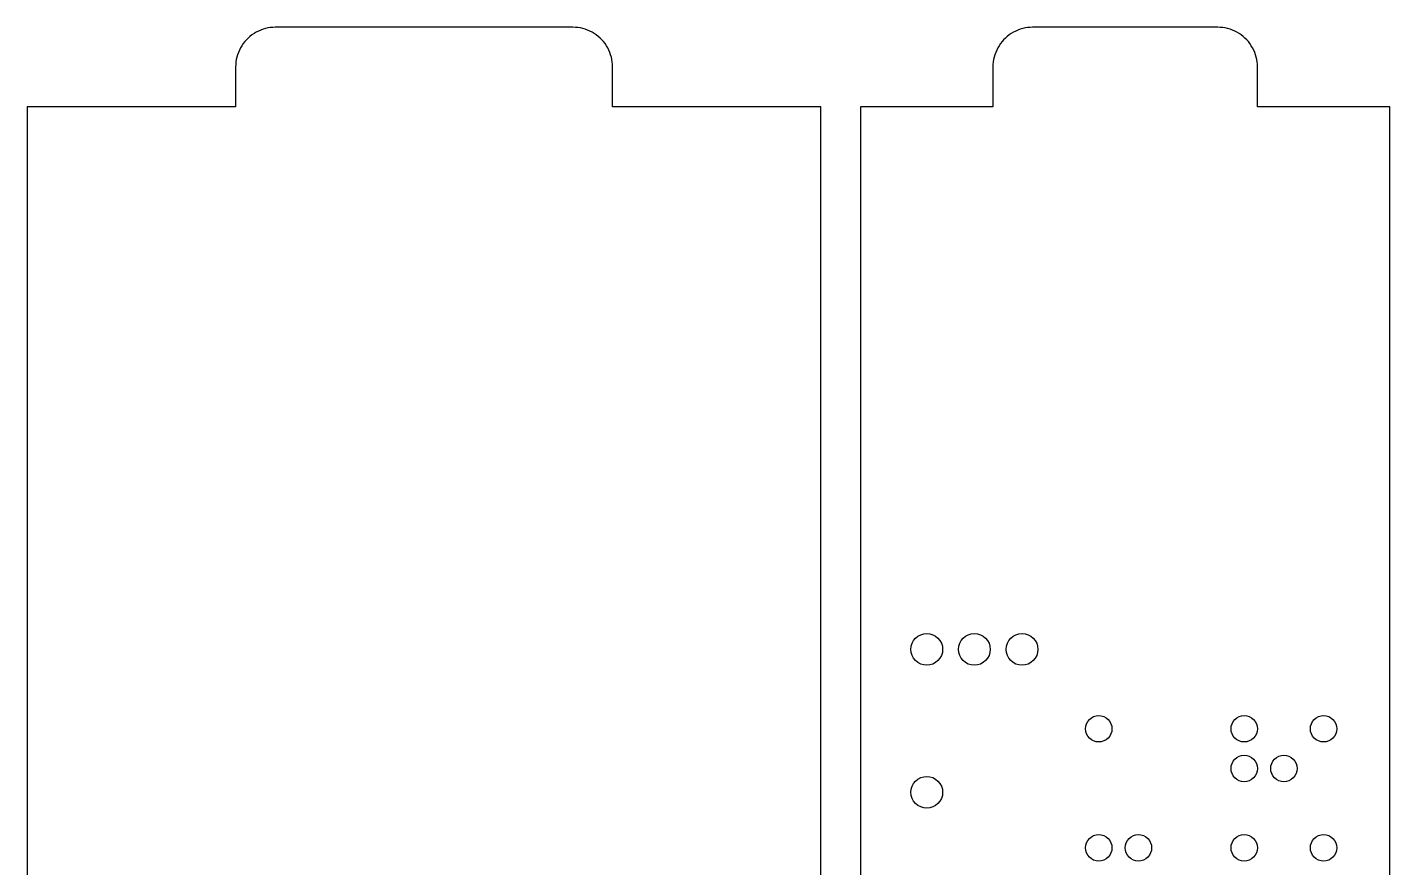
# Model space of a CAD drawing. Header units: metres. Extents: x 13 to 210, y -112 to 112.
# Drawn here: x 107 to 210, y 48.5 to 112 of the extents above; entities that cross this region are included whole.
import ezdxf

# ---------------------------------------------------------------- set-up
doc = ezdxf.new("R2010")
doc.units = ezdxf.units.M

msp = doc.modelspace()

# ---------------------------------------------------------------- linework, layer by layer
for p, q in [((123.838, 111.312), (123.696, 111.187)), ((123.987, 111.427), (123.838, 111.312)), ((124.143, 111.533), (123.987, 111.427)), ((124.305, 111.629), (124.143, 111.533)), ((124.473, 111.714), (124.305, 111.629)), ((124.646, 111.789), (124.473, 111.714)), ((124.823, 111.853), (124.646, 111.789)), ((125.004, 111.906), (124.823, 111.853)), ((125.188, 111.947), (125.004, 111.906)), ((125.374, 111.976), (125.188, 111.947)), ((125.562, 111.994), (125.374, 111.976)), ((125.75, 112), (125.562, 111.994)), ((148.25, 112), (125.75, 112)), ((148.438, 111.994), (148.25, 112)), ((148.626, 111.976), (148.438, 111.994)), ((148.812, 111.947), (148.626, 111.976)), ((148.996, 111.906), (148.812, 111.947)), ((149.177, 111.853), (148.996, 111.906)), ((149.354, 111.789), (149.177, 111.853)), ((149.527, 111.714), (149.354, 111.789)), ((149.695, 111.629), (149.527, 111.714)), ((149.857, 111.533), (149.695, 111.629)), ((150.013, 111.427), (149.857, 111.533)), ((150.162, 111.312), (150.013, 111.427)), ((150.304, 111.187), (150.162, 111.312)), ((181.088, 111.312), (180.946, 111.187)), ((181.237, 111.427), (181.088, 111.312)), ((181.393, 111.533), (181.237, 111.427)), ((181.555, 111.629), (181.393, 111.533)), ((181.723, 111.714), (181.555, 111.629)), ((181.896, 111.789), (181.723, 111.714)), ((182.073, 111.853), (181.896, 111.789)), ((182.254, 111.906), (182.073, 111.853)), ((182.438, 111.947), (182.254, 111.906)), ((182.624, 111.976), (182.438, 111.947)), ((182.812, 111.994), (182.624, 111.976)), ((183, 112), (182.812, 111.994)), ((197, 112), (183, 112)), ((197.188, 111.994), (197, 112)), ((197.376, 111.976), (197.188, 111.994)), ((197.562, 111.947), (197.376, 111.976)), ((197.746, 111.906), (197.562, 111.947)), ((197.927, 111.853), (197.746, 111.906)), ((198.104, 111.789), (197.927, 111.853)), ((198.277, 111.714), (198.104, 111.789)), ((198.445, 111.629), (198.277, 111.714)), ((198.607, 111.533), (198.445, 111.629)), ((198.763, 111.427), (198.607, 111.533)), ((198.912, 111.312), (198.763, 111.427)), ((199.054, 111.187), (198.912, 111.312)), ((123.036, 110.277), (122.961, 110.104)), ((123.121, 110.445), (123.036, 110.277)), ((123.217, 110.607), (123.121, 110.445)), ((123.323, 110.763), (123.217, 110.607)), ((123.438, 110.912), (123.323, 110.763)), ((123.563, 111.054), (123.438, 110.912)), ((123.696, 111.187), (123.563, 111.054)), ((150.437, 111.054), (150.304, 111.187)), ((150.562, 110.912), (150.437, 111.054)), ((150.677, 110.763), (150.562, 110.912)), ((150.783, 110.607), (150.677, 110.763)), ((150.879, 110.445), (150.783, 110.607)), ((150.964, 110.277), (150.879, 110.445)), ((151.039, 110.104), (150.964, 110.277)), ((180.286, 110.277), (180.211, 110.104)), ((180.371, 110.445), (180.286, 110.277)), ((180.467, 110.607), (180.371, 110.445)), ((180.573, 110.763), (180.467, 110.607)), ((180.688, 110.912), (180.573, 110.763)), ((180.813, 111.054), (180.688, 110.912)), ((180.946, 111.187), (180.813, 111.054)), ((199.187, 111.054), (199.054, 111.187)), ((199.312, 110.912), (199.187, 111.054)), ((199.427, 110.763), (199.312, 110.912)), ((199.533, 110.607), (199.427, 110.763)), ((199.629, 110.445), (199.533, 110.607)), ((199.714, 110.277), (199.629, 110.445)), ((199.789, 110.104), (199.714, 110.277)), ((122.756, 109.188), (122.75, 109)), ((122.774, 109.376), (122.756, 109.188)), ((122.803, 109.562), (122.774, 109.376)), ((122.844, 109.746), (122.803, 109.562)), ((122.897, 109.927), (122.844, 109.746)), ((122.961, 110.104), (122.897, 109.927)), ((151.103, 109.927), (151.039, 110.104)), ((151.156, 109.746), (151.103, 109.927)), ((151.197, 109.562), (151.156, 109.746)), ((151.226, 109.376), (151.197, 109.562)), ((151.244, 109.188), (151.226, 109.376)), ((151.25, 109), (151.244, 109.188)), ((180.006, 109.188), (180, 109)), ((180.024, 109.376), (180.006, 109.188)), ((180.053, 109.562), (180.024, 109.376)), ((180.094, 109.746), (180.053, 109.562)), ((180.147, 109.927), (180.094, 109.746)), ((180.211, 110.104), (180.147, 109.927)), ((199.853, 109.927), (199.789, 110.104)), ((199.906, 109.746), (199.853, 109.927)), ((199.947, 109.562), (199.906, 109.746)), ((199.976, 109.376), (199.947, 109.562)), ((199.994, 109.188), (199.976, 109.376)), ((200, 109), (199.994, 109.188)), ((122.75, 109), (122.75, 106)), ((151.25, 106), (151.25, 109)), ((180, 109), (180, 106)), ((200, 106), (200, 109)), ((122.75, 106), (107, 106)), ((107, 106), (107, -106)), ((167, 106), (151.25, 106)), ((167, -106), (167, 106)), ((180, 106), (170, 106)), ((170, 106), (170, -106)), ((210, 106), (200, 106)), ((210, -106), (210, 106)), ((174.151, 65.8485), (174.333, 65.9978)), ((174.333, 65.9978), (174.541, 66.1086)), ((174.541, 66.1086), (174.766, 66.1769)), ((174.766, 66.1769), (175, 66.2)), ((175, 66.2), (175.234, 66.1769)), ((175.234, 66.1769), (175.459, 66.1086)), ((175.459, 66.1086), (175.667, 65.9978)), ((175.667, 65.9978), (175.849, 65.8485)), ((177.751, 65.8485), (177.933, 65.9978)), ((177.933, 65.9978), (178.141, 66.1086)), ((178.141, 66.1086), (178.366, 66.1769)), ((178.366, 66.1769), (178.6, 66.2)), ((178.6, 66.2), (178.834, 66.1769)), ((178.834, 66.1769), (179.059, 66.1086)), ((179.059, 66.1086), (179.267, 65.9978)), ((179.267, 65.9978), (179.449, 65.8485)), ((181.351, 65.8485), (181.533, 65.9978)), ((181.533, 65.9978), (181.741, 66.1086)), ((181.741, 66.1086), (181.966, 66.1769)), ((181.966, 66.1769), (182.2, 66.2)), ((182.2, 66.2), (182.434, 66.1769)), ((182.434, 66.1769), (182.659, 66.1086)), ((182.659, 66.1086), (182.867, 65.9978)), ((182.867, 65.9978), (183.049, 65.8485)), ((173.8, 65), (173.823, 65.2341)), ((173.823, 64.7659), (173.8, 65)), ((173.823, 65.2341), (173.891, 65.4592)), ((173.891, 65.4592), (174.002, 65.6667)), ((174.002, 65.6667), (174.151, 65.8485)), ((175.849, 65.8485), (175.998, 65.6667)), ((175.998, 65.6667), (176.109, 65.4592)), ((176.109, 65.4592), (176.177, 65.2341)), ((176.177, 65.2341), (176.2, 65)), ((176.2, 65), (176.177, 64.7659)), ((177.4, 65), (177.423, 65.2341)), ((177.423, 64.7659), (177.4, 65)), ((177.423, 65.2341), (177.491, 65.4592)), ((177.491, 65.4592), (177.602, 65.6667)), ((177.602, 65.6667), (177.751, 65.8485)), ((179.449, 65.8485), (179.598, 65.6667)), ((179.598, 65.6667), (179.709, 65.4592)), ((179.709, 65.4592), (179.777, 65.2341)), ((179.777, 65.2341), (179.8, 65)), ((179.8, 65), (179.777, 64.7659)), ((181, 65), (181.023, 65.2341)), ((181.023, 64.7659), (181, 65)), ((181.023, 65.2341), (181.091, 65.4592)), ((181.091, 65.4592), (181.202, 65.6667)), ((181.202, 65.6667), (181.351, 65.8485)), ((183.049, 65.8485), (183.198, 65.6667)), ((183.198, 65.6667), (183.309, 65.4592)), ((183.309, 65.4592), (183.377, 65.2341)), ((183.377, 65.2341), (183.4, 65)), ((183.4, 65), (183.377, 64.7659)), ((173.891, 64.5408), (173.823, 64.7659)), ((174.002, 64.3333), (173.891, 64.5408)), ((174.151, 64.1515), (174.002, 64.3333)), ((174.333, 64.0022), (174.151, 64.1515)), ((174.541, 63.8914), (174.333, 64.0022)), ((174.766, 63.8231), (174.541, 63.8914)), ((175.459, 63.8914), (175.234, 63.8231)), ((175.667, 64.0022), (175.459, 63.8914)), ((175.849, 64.1515), (175.667, 64.0022)), ((175.998, 64.3333), (175.849, 64.1515)), ((176.109, 64.5408), (175.998, 64.3333)), ((176.177, 64.7659), (176.109, 64.5408)), ((177.491, 64.5408), (177.423, 64.7659)), ((177.602, 64.3333), (177.491, 64.5408)), ((177.751, 64.1515), (177.602, 64.3333)), ((177.933, 64.0022), (177.751, 64.1515)), ((178.141, 63.8914), (177.933, 64.0022)), ((178.366, 63.8231), (178.141, 63.8914)), ((179.059, 63.8914), (178.834, 63.8231)), ((179.267, 64.0022), (179.059, 63.8914)), ((179.449, 64.1515), (179.267, 64.0022)), ((179.598, 64.3333), (179.449, 64.1515)), ((179.709, 64.5408), (179.598, 64.3333)), ((179.777, 64.7659), (179.709, 64.5408)), ((181.091, 64.5408), (181.023, 64.7659)), ((181.202, 64.3333), (181.091, 64.5408)), ((181.351, 64.1515), (181.202, 64.3333)), ((181.533, 64.0022), (181.351, 64.1515)), ((181.741, 63.8914), (181.533, 64.0022)), ((181.966, 63.8231), (181.741, 63.8914)), ((182.659, 63.8914), (182.434, 63.8231)), ((182.867, 64.0022), (182.659, 63.8914)), ((183.049, 64.1515), (182.867, 64.0022)), ((183.198, 64.3333), (183.049, 64.1515)), ((183.309, 64.5408), (183.198, 64.3333)), ((183.377, 64.7659), (183.309, 64.5408)), ((175, 63.8), (174.766, 63.8231)), ((175.234, 63.8231), (175, 63.8)), ((178.6, 63.8), (178.366, 63.8231)), ((178.834, 63.8231), (178.6, 63.8)), ((182.2, 63.8), (181.966, 63.8231)), ((182.434, 63.8231), (182.2, 63.8)), ((187.293, 59.7071), (187.444, 59.8315)), ((187.444, 59.8315), (187.617, 59.9239)), ((187.617, 59.9239), (187.805, 59.9808)), ((187.805, 59.9808), (188, 60)), ((188, 60), (188.195, 59.9808)), ((188.195, 59.9808), (188.383, 59.9239)), ((188.383, 59.9239), (188.556, 59.8315)), ((188.556, 59.8315), (188.707, 59.7071)), ((198.293, 59.7071), (198.444, 59.8315)), ((198.444, 59.8315), (198.617, 59.9239)), ((198.617, 59.9239), (198.805, 59.9808)), ((198.805, 59.9808), (199, 60)), ((199, 60), (199.195, 59.9808)), ((199.195, 59.9808), (199.383, 59.9239)), ((199.383, 59.9239), (199.556, 59.8315)), ((199.556, 59.8315), (199.707, 59.7071)), ((204.293, 59.7071), (204.444, 59.8315)), ((204.444, 59.8315), (204.617, 59.9239)), ((204.617, 59.9239), (204.805, 59.9808)), ((204.805, 59.9808), (205, 60)), ((205, 60), (205.195, 59.9808)), ((205.195, 59.9808), (205.383, 59.9239)), ((205.383, 59.9239), (205.556, 59.8315)), ((205.556, 59.8315), (205.707, 59.7071)), ((187, 59), (187.019, 59.1951)), ((187.019, 58.8049), (187, 59)), ((187.019, 59.1951), (187.076, 59.3827)), ((187.076, 58.6173), (187.019, 58.8049)), ((187.076, 59.3827), (187.169, 59.5556)), ((187.169, 59.5556), (187.293, 59.7071)), ((188.707, 59.7071), (188.831, 59.5556)), ((188.831, 59.5556), (188.924, 59.3827)), ((188.924, 59.3827), (188.981, 59.1951)), ((188.981, 58.8049), (188.924, 58.6173)), ((188.981, 59.1951), (189, 59)), ((189, 59), (188.981, 58.8049)), ((198, 59), (198.019, 59.1951)), ((198.019, 58.8049), (198, 59)), ((198.019, 59.1951), (198.076, 59.3827)), ((198.076, 58.6173), (198.019, 58.8049)), ((198.076, 59.3827), (198.169, 59.5556)), ((198.169, 59.5556), (198.293, 59.7071)), ((199.707, 59.7071), (199.831, 59.5556)), ((199.831, 59.5556), (199.924, 59.3827)), ((199.924, 59.3827), (199.981, 59.1951)), ((199.981, 58.8049), (199.924, 58.6173)), ((199.981, 59.1951), (200, 59)), ((200, 59), (199.981, 58.8049)), ((204, 59), (204.019, 59.1951)), ((204.019, 58.8049), (204, 59)), ((204.019, 59.1951), (204.076, 59.3827)), ((204.076, 58.6173), (204.019, 58.8049)), ((204.076, 59.3827), (204.169, 59.5555)), ((204.169, 59.5555), (204.293, 59.7071)), ((205.707, 59.7071), (205.831, 59.5555)), ((205.831, 59.5555), (205.924, 59.3827)), ((205.924, 59.3827), (205.981, 59.1951)), ((205.981, 58.8049), (205.924, 58.6173)), ((205.981, 59.1951), (206, 59)), ((206, 59), (205.981, 58.8049)), ((187.169, 58.4444), (187.076, 58.6173)), ((187.293, 58.2929), (187.169, 58.4444)), ((187.444, 58.1685), (187.293, 58.2929)), ((187.617, 58.0761), (187.444, 58.1685)), ((187.805, 58.0192), (187.617, 58.0761)), ((188, 58), (187.805, 58.0192)), ((188.195, 58.0192), (188, 58)), ((188.383, 58.0761), (188.195, 58.0192)), ((188.556, 58.1685), (188.383, 58.0761)), ((188.707, 58.2929), (188.556, 58.1685)), ((188.831, 58.4444), (188.707, 58.2929)), ((188.924, 58.6173), (188.831, 58.4444)), ((198.169, 58.4444), (198.076, 58.6173)), ((198.293, 58.2929), (198.169, 58.4444)), ((198.444, 58.1685), (198.293, 58.2929)), ((198.617, 58.0761), (198.444, 58.1685)), ((198.805, 58.0192), (198.617, 58.0761)), ((199, 58), (198.805, 58.0192)), ((199.195, 58.0192), (199, 58)), ((199.383, 58.0761), (199.195, 58.0192)), ((199.556, 58.1685), (199.383, 58.0761)), ((199.707, 58.2929), (199.556, 58.1685)), ((199.831, 58.4444), (199.707, 58.2929)), ((199.924, 58.6173), (199.831, 58.4444)), ((204.169, 58.4444), (204.076, 58.6173)), ((204.293, 58.2929), (204.169, 58.4444)), ((204.444, 58.1685), (204.293, 58.2929)), ((204.617, 58.0761), (204.444, 58.1685)), ((204.805, 58.0192), (204.617, 58.0761)), ((205, 58), (204.805, 58.0192)), ((205.195, 58.0192), (205, 58)), ((205.383, 58.0761), (205.195, 58.0192)), ((205.556, 58.1685), (205.383, 58.0761)), ((205.707, 58.2929), (205.556, 58.1685)), ((205.831, 58.4444), (205.707, 58.2929)), ((205.924, 58.6173), (205.831, 58.4444)), ((198.169, 56.5556), (198.293, 56.7071)), ((198.293, 56.7071), (198.444, 56.8315)), ((198.444, 56.8315), (198.617, 56.9239)), ((198.617, 56.9239), (198.805, 56.9808)), ((198.805, 56.9808), (199, 57)), ((199, 57), (199.195, 56.9808)), ((199.195, 56.9808), (199.383, 56.9239)), ((199.383, 56.9239), (199.556, 56.8315)), ((199.556, 56.8315), (199.707, 56.7071)), ((199.707, 56.7071), (199.831, 56.5556)), ((201.169, 56.5556), (201.293, 56.7071)), ((201.293, 56.7071), (201.444, 56.8315)), ((201.444, 56.8315), (201.617, 56.9239)), ((201.617, 56.9239), (201.805, 56.9808)), ((201.805, 56.9808), (202, 57)), ((202, 57), (202.195, 56.9808)), ((202.195, 56.9808), (202.383, 56.9239)), ((202.383, 56.9239), (202.556, 56.8315)), ((202.556, 56.8315), (202.707, 56.7071)), ((202.707, 56.7071), (202.831, 56.5556)), ((198, 56), (198.019, 56.1951)), ((198.019, 55.8049), (198, 56)), ((198.019, 56.1951), (198.076, 56.3827)), ((198.076, 55.6173), (198.019, 55.8049)), ((198.076, 56.3827), (198.169, 56.5556)), ((199.831, 56.5556), (199.924, 56.3827)), ((199.924, 56.3827), (199.981, 56.1951)), ((199.981, 55.8049), (199.924, 55.6173)), ((199.981, 56.1951), (200, 56)), ((200, 56), (199.981, 55.8049)), ((201, 56), (201.019, 56.1951)), ((201.019, 55.8049), (201, 56)), ((201.019, 56.1951), (201.076, 56.3827)), ((201.076, 55.6173), (201.019, 55.8049)), ((201.076, 56.3827), (201.169, 56.5556)), ((202.831, 56.5556), (202.924, 56.3827)), ((202.924, 56.3827), (202.981, 56.1951)), ((202.981, 55.8049), (202.924, 55.6173)), ((202.981, 56.1951), (203, 56)), ((203, 56), (202.981, 55.8049)), ((173.823, 54.4341), (173.891, 54.6592)), ((173.891, 54.6592), (174.002, 54.8667)), ((174.002, 54.8667), (174.151, 55.0485)), ((174.151, 55.0485), (174.333, 55.1978)), ((174.333, 55.1978), (174.541, 55.3087)), ((174.541, 55.3087), (174.766, 55.377)), ((174.766, 55.377), (175, 55.4)), ((175, 55.4), (175.234, 55.377)), ((175.234, 55.377), (175.459, 55.3087)), ((175.459, 55.3087), (175.667, 55.1978)), ((175.667, 55.1978), (175.848, 55.0485)), ((175.848, 55.0485), (175.998, 54.8667)), ((175.998, 54.8667), (176.109, 54.6592)), ((176.109, 54.6592), (176.177, 54.4341)), ((198.169, 55.4444), (198.076, 55.6173)), ((198.293, 55.2929), (198.169, 55.4444)), ((198.444, 55.1685), (198.293, 55.2929)), ((198.617, 55.0761), (198.444, 55.1685)), ((198.805, 55.0192), (198.617, 55.0761)), ((199, 55), (198.805, 55.0192)), ((199.195, 55.0192), (199, 55)), ((199.383, 55.0761), (199.195, 55.0192)), ((199.556, 55.1685), (199.383, 55.0761)), ((199.707, 55.2929), (199.556, 55.1685)), ((199.831, 55.4444), (199.707, 55.2929)), ((199.924, 55.6173), (199.831, 55.4444)), ((201.169, 55.4444), (201.076, 55.6173)), ((201.293, 55.2929), (201.169, 55.4444)), ((201.444, 55.1685), (201.293, 55.2929)), ((201.617, 55.0761), (201.444, 55.1685)), ((201.805, 55.0192), (201.617, 55.0761)), ((202, 55), (201.805, 55.0192)), ((202.195, 55.0192), (202, 55)), ((202.383, 55.0761), (202.195, 55.0192)), ((202.556, 55.1685), (202.383, 55.0761)), ((202.707, 55.2929), (202.556, 55.1685)), ((202.831, 55.4444), (202.707, 55.2929)), ((202.924, 55.6173), (202.831, 55.4444)), ((173.8, 54.2), (173.823, 54.4341)), ((173.823, 53.9659), (173.8, 54.2)), ((173.891, 53.7408), (173.823, 53.9659)), ((174.002, 53.5333), (173.891, 53.7408)), ((176.109, 53.7408), (175.998, 53.5333)), ((176.177, 53.9659), (176.109, 53.7408)), ((176.177, 54.4341), (176.2, 54.2)), ((176.2, 54.2), (176.177, 53.9659)), ((174.151, 53.3515), (174.002, 53.5333)), ((174.333, 53.2022), (174.151, 53.3515)), ((174.541, 53.0914), (174.333, 53.2022)), ((174.766, 53.0231), (174.541, 53.0914)), ((175, 53), (174.766, 53.0231)), ((175.234, 53.0231), (175, 53)), ((175.459, 53.0914), (175.234, 53.0231)), ((175.667, 53.2022), (175.459, 53.0914)), ((175.848, 53.3515), (175.667, 53.2022)), ((175.998, 53.5333), (175.848, 53.3515)), ((187.076, 50.3827), (187.169, 50.5556)), ((187.169, 50.5556), (187.293, 50.7071)), ((187.293, 50.7071), (187.444, 50.8315)), ((187.444, 50.8315), (187.617, 50.9239)), ((187.617, 50.9239), (187.805, 50.9808)), ((187.805, 50.9808), (188, 51)), ((188, 51), (188.195, 50.9808)), ((188.195, 50.9808), (188.383, 50.9239)), ((188.383, 50.9239), (188.556, 50.8315)), ((188.556, 50.8315), (188.707, 50.7071)), ((188.707, 50.7071), (188.831, 50.5556)), ((188.831, 50.5556), (188.924, 50.3827)), ((190.076, 50.3827), (190.169, 50.5556)), ((190.169, 50.5556), (190.293, 50.7071)), ((190.293, 50.7071), (190.444, 50.8315)), ((190.444, 50.8315), (190.617, 50.9239)), ((190.617, 50.9239), (190.805, 50.9808)), ((190.805, 50.9808), (191, 51)), ((191, 51), (191.195, 50.9808)), ((191.195, 50.9808), (191.383, 50.9239)), ((191.383, 50.9239), (191.556, 50.8315)), ((191.556, 50.8315), (191.707, 50.7071)), ((191.707, 50.7071), (191.831, 50.5556)), ((191.831, 50.5556), (191.924, 50.3827)), ((198.076, 50.3827), (198.169, 50.5556)), ((198.169, 50.5556), (198.293, 50.7071)), ((198.293, 50.7071), (198.444, 50.8315)), ((198.444, 50.8315), (198.617, 50.9239)), ((198.617, 50.9239), (198.805, 50.9808)), ((198.805, 50.9808), (199, 51)), ((199, 51), (199.195, 50.9808)), ((199.195, 50.9808), (199.383, 50.9239)), ((199.383, 50.9239), (199.556, 50.8315)), ((199.556, 50.8315), (199.707, 50.7071)), ((199.707, 50.7071), (199.831, 50.5556)), ((199.831, 50.5556), (199.924, 50.3827)), ((204.076, 50.3827), (204.169, 50.5556)), ((204.169, 50.5556), (204.293, 50.7071)), ((204.293, 50.7071), (204.444, 50.8315)), ((204.444, 50.8315), (204.617, 50.9239)), ((204.617, 50.9239), (204.805, 50.9808)), ((204.805, 50.9808), (205, 51)), ((205, 51), (205.195, 50.9808)), ((205.195, 50.9808), (205.383, 50.9239)), ((205.383, 50.9239), (205.556, 50.8315)), ((205.556, 50.8315), (205.707, 50.7071)), ((205.707, 50.7071), (205.831, 50.5556)), ((205.831, 50.5556), (205.924, 50.3827)), ((187, 50), (187.019, 50.1951)), ((187.019, 49.8049), (187, 50)), ((187.019, 50.1951), (187.076, 50.3827)), ((187.076, 49.6173), (187.019, 49.8049)), ((187.169, 49.4444), (187.076, 49.6173)), ((187.293, 49.2929), (187.169, 49.4444)), ((188.831, 49.4444), (188.707, 49.2929)), ((188.924, 49.6173), (188.831, 49.4444)), ((188.924, 50.3827), (188.981, 50.1951)), ((188.981, 49.8049), (188.924, 49.6173)), ((188.981, 50.1951), (189, 50)), ((189, 50), (188.981, 49.8049)), ((190, 50), (190.019, 50.1951)), ((190.019, 49.8049), (190, 50)), ((190.019, 50.1951), (190.076, 50.3827)), ((190.076, 49.6173), (190.019, 49.8049)), ((190.169, 49.4444), (190.076, 49.6173)), ((190.293, 49.2929), (190.169, 49.4444)), ((191.831, 49.4444), (191.707, 49.2929)), ((191.924, 49.6173), (191.831, 49.4444)), ((191.924, 50.3827), (191.981, 50.1951)), ((191.981, 49.8049), (191.924, 49.6173)), ((191.981, 50.1951), (192, 50)), ((192, 50), (191.981, 49.8049)), ((198, 50), (198.019, 50.1951)), ((198.019, 49.8049), (198, 50)), ((198.019, 50.1951), (198.076, 50.3827)), ((198.076, 49.6173), (198.019, 49.8049)), ((198.169, 49.4444), (198.076, 49.6173)), ((198.293, 49.2929), (198.169, 49.4444)), ((199.831, 49.4444), (199.707, 49.2929)), ((199.924, 49.6173), (199.831, 49.4444)), ((199.924, 50.3827), (199.981, 50.1951)), ((199.981, 49.8049), (199.924, 49.6173)), ((199.981, 50.1951), (200, 50)), ((200, 50), (199.981, 49.8049)), ((204, 50), (204.019, 50.1951)), ((204.019, 49.8049), (204, 50)), ((204.019, 50.1951), (204.076, 50.3827)), ((204.076, 49.6173), (204.019, 49.8049)), ((204.169, 49.4444), (204.076, 49.6173)), ((204.293, 49.2929), (204.169, 49.4444)), ((205.831, 49.4444), (205.707, 49.2929)), ((205.924, 49.6173), (205.831, 49.4444)), ((205.924, 50.3827), (205.981, 50.1951)), ((205.981, 49.8049), (205.924, 49.6173)), ((205.981, 50.1951), (206, 50)), ((206, 50), (205.981, 49.8049)), ((187.444, 49.1685), (187.293, 49.2929)), ((187.617, 49.0761), (187.444, 49.1685)), ((187.805, 49.0192), (187.617, 49.0761)), ((188, 49), (187.805, 49.0192)), ((188.195, 49.0192), (188, 49)), ((188.383, 49.0761), (188.195, 49.0192)), ((188.556, 49.1685), (188.383, 49.0761)), ((188.707, 49.2929), (188.556, 49.1685)), ((190.444, 49.1685), (190.293, 49.2929)), ((190.617, 49.0761), (190.444, 49.1685)), ((190.805, 49.0192), (190.617, 49.0761)), ((191, 49), (190.805, 49.0192)), ((191.195, 49.0192), (191, 49)), ((191.383, 49.0761), (191.195, 49.0192)), ((191.556, 49.1685), (191.383, 49.0761)), ((191.707, 49.2929), (191.556, 49.1685)), ((198.444, 49.1685), (198.293, 49.2929)), ((198.617, 49.0761), (198.444, 49.1685)), ((198.805, 49.0192), (198.617, 49.0761)), ((199, 49), (198.805, 49.0192)), ((199.195, 49.0192), (199, 49)), ((199.383, 49.0761), (199.195, 49.0192)), ((199.556, 49.1685), (199.383, 49.0761)), ((199.707, 49.2929), (199.556, 49.1685)), ((204.444, 49.1685), (204.293, 49.2929)), ((204.617, 49.0761), (204.444, 49.1685)), ((204.805, 49.0192), (204.617, 49.0761)), ((205, 49), (204.805, 49.0192)), ((205.195, 49.0192), (205, 49)), ((205.383, 49.0761), (205.195, 49.0192)), ((205.556, 49.1685), (205.383, 49.0761)), ((205.707, 49.2929), (205.556, 49.1685))]:
    msp.add_line(p, q)

doc.saveas('drawing.dxf')
